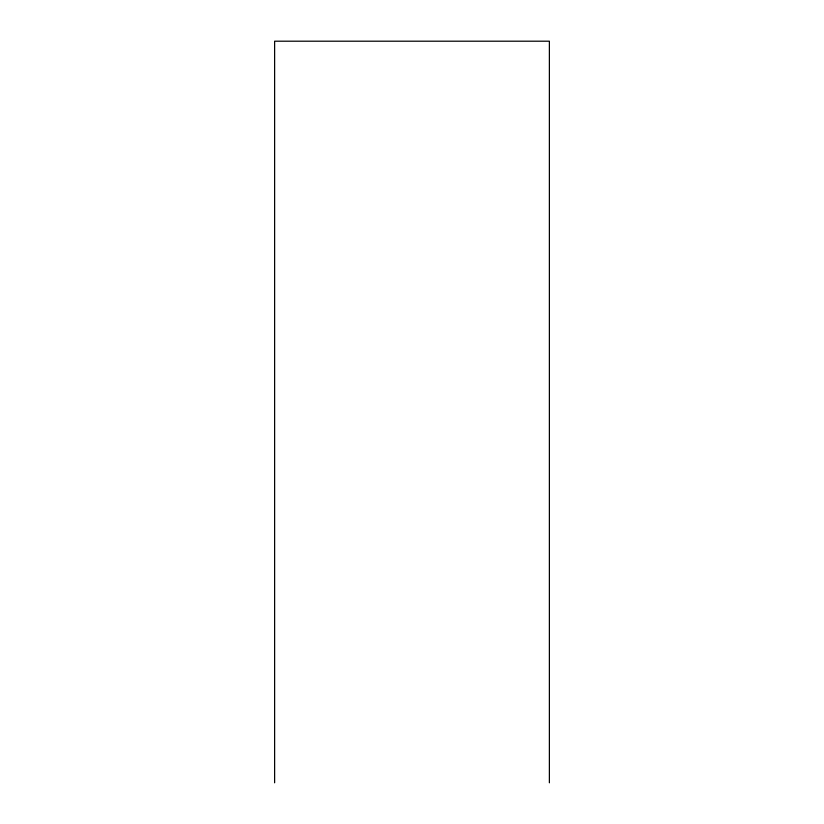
<?xml version="1.0" encoding="UTF-8"?>
<svg xmlns="http://www.w3.org/2000/svg" width="824" height="824" viewBox="0 0 824 824"><rect width="100%" height="100%" fill="white"/><g stroke="black" fill="none" stroke-linecap="round" stroke-linejoin="round"><path stroke-width="1.24" d="M549.381 782.8L549.381 41.2L274.619 41.2L274.619 782.8"/></g></svg>
